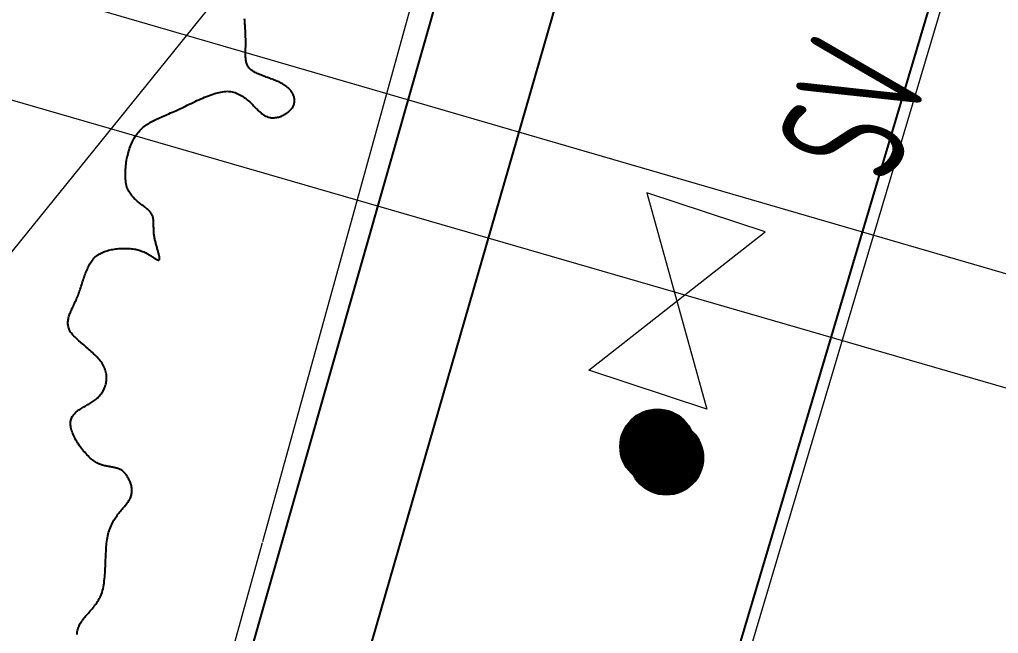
# Model space of a CAD drawing. Header units: metres. Extents: x 3 to 509016, y 4 to 6969473.
# Drawn here: x 507937.586 to 507941.521, y 6967149.015 to 6967151.482 of the extents above; entities that cross this region are included whole.
import ezdxf

# ---------------------------------------------------------------- set-up
doc = ezdxf.new("R2010")
doc.units = ezdxf.units.M
for name, color, linetype, lineweight in [('A-FLOR', 252, 'Continuous', 5), ('D_UG_PIPES', 252, 'EXIST_SWD', 0), ('RW_FEAT', 252, 'Continuous', 0), ('RW_UG_PIPES', 252, 'EXISTING_WAT_RECYCLED', 0), ('STR_SURFACES', 252, 'Continuous', 0), ('VEG_TREE', 252, 'Continuous', 0), ('W_AG_PIPES_N', 252, 'EXISTING_WATER', 0)]:
    doc.layers.add(name, color=color, linetype=linetype, lineweight=lineweight)
for name, color, linetype in [('mga2020ROAD_KERB_BACK', 252, 'Continuous'), ('mga2020ROAD_KERB_LIP', 252, 'Continuous'), ('mga2020STR_SURFACES', 252, 'Continuous'), ('mga2020VEG_TREE', 252, 'Continuous'), ('XREF', 7, 'Continuous')]:
    doc.layers.add(name, color=color, linetype=linetype)
doc.styles.get("Standard").update_dxf_attribs({"font": 'ARIALN.TTF'})
doc.styles.add('Style-INTL_ISO_EQUAL', font='ISOCP.shx')
doc.linetypes.add('EXIST_SWD', pattern='A,5,-2.5,5,-2,["SWD",Standard,S=2.5,R=0,X=0,Y=-1.25],-8,5,-2.5,5,-2.5', length=37.5)
doc.linetypes.add('EXISTING_WAT_RECYCLED', pattern='A,2,-2,2,-2,2,-2,["R",Standard,S=2.5,R=0,X=0,Y=-1.25],-4.4,2,-2,2,-2', length=24.4)
doc.linetypes.add('EXISTING_WATER', pattern='A,2,-2,2,-2,2,-2,["W",Standard,S=2.5,R=0,X=0,Y=-1.25],-4.4,2,-2,2,-2', length=24.4)

# ---------------------------------------------------------------- blocks, each defined once
blk = doc.blocks.new('25027_BNP_Skygate Play-Sheet - 000101 - SITE PLAN')
at = {"layer": 'A-FLOR'}
for p, q in [((-2411852.3, 3923555), (-2413965.2, 3925857.3)), ((-2408371.8, 3919762.6), (-2411849.9, 3923552.4))]:
    blk.add_line(p, q, dxfattribs=at)
blk = doc.blocks.new('XE_ARCH')
at = {"xscale": 0.001, "yscale": 0.001, "zscale": 0.001, "rotation": 121.996}
blk.add_blockref('25027_BNP_Skygate Play-Sheet - 000101 - SITE PLAN', (509988.1258, 6971273.7702), dxfattribs=at)
blk = doc.blocks.new('BAC V TREE')
for p, q in [((-10.6748, 11.0145), (-10.6779, 11.0581)), ((-10.6716, 10.9706), (-10.6748, 11.0145)), ((-10.6684, 10.9264), (-10.6716, 10.9706)), ((-10.6651, 10.8822), (-10.6684, 10.9264)), ((-10.6621, 10.8378), (-10.6651, 10.8822)), ((-10.6593, 10.7935), (-10.6621, 10.8378)), ((-10.6568, 10.7492), (-10.6593, 10.7935)), ((-10.6549, 10.7051), (-10.6568, 10.7492)), ((-10.6535, 10.6612), (-10.6549, 10.7051)), ((-10.6529, 10.6177), (-10.6535, 10.6612)), ((-10.6507, 10.5792), (-10.6529, 10.6177)), ((-10.6492, 10.5416), (-10.6507, 10.5792)), ((-10.6483, 10.5047), (-10.6492, 10.5416)), ((-10.6489, 10.3651), (-10.6483, 10.3989)), ((-10.6479, 10.4687), (-10.6483, 10.5047)), ((-10.6483, 10.3989), (-10.6479, 10.4334)), ((-10.6479, 10.4334), (-10.6479, 10.4687)), ((-10.6538, 10.1494), (-10.6536, 10.178)), ((-10.6536, 10.1213), (-10.6538, 10.1494)), ((-10.6536, 10.178), (-10.6531, 10.2074)), ((-10.6531, 10.2074), (-10.6524, 10.2375)), ((-10.6524, 10.2375), (-10.6515, 10.2683)), ((-10.6515, 10.2683), (-10.6506, 10.2998)), ((-10.6506, 10.2998), (-10.6497, 10.3321)), ((-10.6497, 10.3321), (-10.6489, 10.3651)), ((-10.653, 10.094), (-10.6536, 10.1213)), ((-10.6518, 10.0674), (-10.653, 10.094)), ((-10.65, 10.0414), (-10.6518, 10.0674)), ((-10.6474, 10.016), (-10.65, 10.0414)), ((-10.6441, 9.9913), (-10.6474, 10.016)), ((-10.6399, 9.9672), (-10.6441, 9.9913)), ((-10.6348, 9.9437), (-10.6399, 9.9672)), ((-10.6287, 9.9208), (-10.6348, 9.9437)), ((-10.6214, 9.8986), (-10.6287, 9.9208)), ((-10.6129, 9.8769), (-10.6214, 9.8986)), ((-10.6032, 9.8558), (-10.6129, 9.8769)), ((-10.5921, 9.8353), (-10.6032, 9.8558)), ((-10.5796, 9.8154), (-10.5921, 9.8353)), ((-10.5656, 9.796), (-10.5796, 9.8154)), ((-10.55, 9.7771), (-10.5656, 9.796)), ((-10.5327, 9.7588), (-10.55, 9.7771)), ((-10.5141, 9.7431), (-10.5327, 9.7588)), ((-10.4942, 9.728), (-10.5141, 9.7431)), ((-10.473, 9.7134), (-10.4942, 9.728)), ((-10.4507, 9.6993), (-10.473, 9.7134)), ((-10.4273, 9.6857), (-10.4507, 9.6993)), ((-10.4029, 9.6724), (-10.4273, 9.6857)), ((-10.3776, 9.6595), (-10.4029, 9.6724)), ((-10.3514, 9.647), (-10.3776, 9.6595)), ((-10.3244, 9.6348), (-10.3514, 9.647)), ((-10.2966, 9.6228), (-10.3244, 9.6348)), ((-10.2683, 9.611), (-10.2966, 9.6228)), ((-10.2393, 9.5995), (-10.2683, 9.611)), ((-10.2099, 9.5881), (-10.2393, 9.5995)), ((-10.18, 9.5768), (-10.2099, 9.5881)), ((-10.1498, 9.5657), (-10.18, 9.5768)), ((-10.1193, 9.5546), (-10.1498, 9.5657)), ((-10.0886, 9.5435), (-10.1193, 9.5546)), ((-10.0578, 9.5323), (-10.0886, 9.5435)), ((-10.0268, 9.5212), (-10.0578, 9.5323)), ((-9.9959, 9.5099), (-10.0268, 9.5212)), ((-9.9651, 9.4986), (-9.9959, 9.5099)), ((-9.9344, 9.487), (-9.9651, 9.4986)), ((-9.904, 9.4753), (-9.9344, 9.487)), ((-9.8739, 9.4633), (-9.904, 9.4753)), ((-9.8441, 9.4511), (-9.8739, 9.4633)), ((-9.8148, 9.4386), (-9.8441, 9.4511)), ((-9.7859, 9.4258), (-9.8148, 9.4386)), ((-9.7577, 9.4125), (-9.7859, 9.4258)), ((-9.7302, 9.3989), (-9.7577, 9.4125)), ((-9.7033, 9.3849), (-9.7302, 9.3989)), ((-9.6773, 9.3703), (-9.7033, 9.3849)), ((-9.6524, 9.3535), (-9.6773, 9.3703)), ((-11.5182, 9.1048), (-11.4713, 9.1201)), ((-11.4713, 9.1201), (-11.425, 9.134)), ((-11.425, 9.134), (-11.3794, 9.1465)), ((-11.3794, 9.1465), (-11.3345, 9.1573)), ((-11.3345, 9.1573), (-11.2904, 9.1665)), ((-11.2904, 9.1665), (-11.2471, 9.1739)), ((-11.2471, 9.1739), (-11.2048, 9.1794)), ((-11.2048, 9.1794), (-11.1634, 9.183)), ((-11.1634, 9.183), (-11.123, 9.1844)), ((-11.123, 9.1844), (-11.0837, 9.1837)), ((-11.0837, 9.1837), (-11.0455, 9.1807)), ((-11.0455, 9.1807), (-11.0032, 9.1726)), ((-11.0032, 9.1726), (-10.9625, 9.1625)), ((-10.9625, 9.1625), (-10.9232, 9.1507)), ((-10.9232, 9.1507), (-10.8855, 9.1371)), ((-10.8855, 9.1371), (-10.8491, 9.122)), ((-10.8491, 9.122), (-10.814, 9.1055)), ((-9.6286, 9.3364), (-9.6524, 9.3535)), ((-9.6058, 9.3192), (-9.6286, 9.3364)), ((-9.5841, 9.3018), (-9.6058, 9.3192)), ((-9.5634, 9.2841), (-9.5841, 9.3018)), ((-9.5439, 9.2663), (-9.5634, 9.2841)), ((-9.5254, 9.2483), (-9.5439, 9.2663)), ((-9.508, 9.2302), (-9.5254, 9.2483)), ((-9.4918, 9.2118), (-9.508, 9.2302)), ((-9.4766, 9.1933), (-9.4918, 9.2118)), ((-9.4626, 9.1746), (-9.4766, 9.1933)), ((-9.4497, 9.1558), (-9.4626, 9.1746)), ((-9.438, 9.1367), (-9.4497, 9.1558)), ((-9.4274, 9.1176), (-9.438, 9.1367)), ((-9.418, 9.0982), (-9.4274, 9.1176)), ((-12.1094, 8.8495), (-12.0594, 8.8737)), ((-12.0594, 8.8737), (-12.0093, 8.8976)), ((-12.0093, 8.8976), (-11.9593, 8.9213)), ((-11.9593, 8.9213), (-11.9093, 8.9445)), ((-11.9093, 8.9445), (-11.8594, 8.9673)), ((-11.8594, 8.9673), (-11.8097, 8.9895)), ((-11.8097, 8.9895), (-11.7602, 9.011)), ((-11.7602, 9.011), (-11.711, 9.0317)), ((-11.711, 9.0317), (-11.6622, 9.0516)), ((-11.6622, 9.0516), (-11.6137, 9.0704)), ((-11.6137, 9.0704), (-11.5657, 9.0882)), ((-11.5657, 9.0882), (-11.5182, 9.1048)), ((-10.814, 9.1055), (-10.7801, 9.0876)), ((-10.7801, 9.0876), (-10.7475, 9.0684)), ((-10.7475, 9.0684), (-10.7159, 9.0482)), ((-10.7159, 9.0482), (-10.6853, 9.0269)), ((-10.6853, 9.0269), (-10.6557, 9.0048)), ((-10.6557, 9.0048), (-10.6269, 8.9819)), ((-10.6269, 8.9819), (-10.599, 8.9583)), ((-10.599, 8.9583), (-10.5718, 8.9342)), ((-10.5718, 8.9342), (-10.5452, 8.9097)), ((-10.5452, 8.9097), (-10.5193, 8.8849)), ((-10.5193, 8.8849), (-10.4939, 8.8599)), ((-10.4939, 8.8599), (-10.4689, 8.8348)), ((-9.4097, 9.0788), (-9.418, 9.0982)), ((-9.4026, 9.0591), (-9.4097, 9.0788)), ((-9.3967, 9.0394), (-9.4026, 9.0591)), ((-9.3983, 8.8554), (-9.3932, 8.8763)), ((-9.392, 9.0194), (-9.3967, 9.0394)), ((-9.3932, 8.8763), (-9.3893, 8.8971)), ((-9.3885, 8.9994), (-9.392, 9.0194)), ((-9.3893, 8.8971), (-9.3867, 8.9178)), ((-9.3862, 8.9792), (-9.3885, 8.9994)), ((-9.3867, 8.9178), (-9.3853, 8.9384)), ((-9.3852, 8.9589), (-9.3862, 8.9792)), ((-9.3853, 8.9384), (-9.3852, 8.9589)), ((-12.6336, 8.6062), (-12.5901, 8.6243)), ((-12.5901, 8.6243), (-12.5459, 8.6429)), ((-12.5459, 8.6429), (-12.5008, 8.6619)), ((-12.5008, 8.6619), (-12.4533, 8.6839)), ((-12.4533, 8.6839), (-12.4052, 8.7065)), ((-12.4052, 8.7065), (-12.3567, 8.7296)), ((-12.3567, 8.7296), (-12.3078, 8.7532)), ((-12.3078, 8.7532), (-12.2585, 8.7771)), ((-12.2585, 8.7771), (-12.209, 8.8011)), ((-12.209, 8.8011), (-12.1593, 8.8253)), ((-12.1593, 8.8253), (-12.1094, 8.8495)), ((-10.4689, 8.8348), (-10.4443, 8.8098)), ((-10.4443, 8.8098), (-10.42, 8.7849)), ((-10.42, 8.7849), (-10.396, 8.7603)), ((-10.396, 8.7603), (-10.3721, 8.736)), ((-10.3721, 8.736), (-10.3483, 8.7123)), ((-10.3483, 8.7123), (-10.3245, 8.6892)), ((-10.3245, 8.6892), (-10.3007, 8.6668)), ((-10.3007, 8.6668), (-10.2768, 8.6453)), ((-10.2768, 8.6453), (-10.2526, 8.6247)), ((-10.2526, 8.6247), (-10.2282, 8.6052)), ((-9.6271, 8.5951), (-9.6045, 8.6092)), ((-9.6045, 8.6092), (-9.5827, 8.6238)), ((-9.5827, 8.6238), (-9.5617, 8.639)), ((-9.5617, 8.639), (-9.5416, 8.6546)), ((-9.5416, 8.6546), (-9.5225, 8.6706)), ((-9.5225, 8.6706), (-9.5045, 8.6869)), ((-9.5045, 8.6869), (-9.4875, 8.7035)), ((-9.4875, 8.7035), (-9.4717, 8.7202)), ((-9.4717, 8.7202), (-9.4571, 8.737)), ((-9.4571, 8.737), (-9.4437, 8.7538)), ((-9.4437, 8.7538), (-9.4317, 8.7706)), ((-9.4317, 8.7706), (-9.4214, 8.792)), ((-9.4214, 8.792), (-9.4124, 8.8132)), ((-9.4124, 8.8132), (-9.4048, 8.8344)), ((-9.4048, 8.8344), (-9.3983, 8.8554)), ((-13.1895, 8.3354), (-13.1579, 8.3559)), ((-13.1579, 8.3559), (-13.1255, 8.3757)), ((-13.1255, 8.3757), (-13.0924, 8.395)), ((-13.0924, 8.395), (-13.0585, 8.4137)), ((-13.0585, 8.4137), (-13.0238, 8.432)), ((-13.0238, 8.432), (-12.9883, 8.4499)), ((-12.9883, 8.4499), (-12.9521, 8.4675)), ((-12.9521, 8.4675), (-12.915, 8.4849)), ((-12.915, 8.4849), (-12.8772, 8.5022)), ((-12.8772, 8.5022), (-12.8386, 8.5193)), ((-12.8386, 8.5193), (-12.7992, 8.5365)), ((-12.7992, 8.5365), (-12.759, 8.5536)), ((-12.759, 8.5536), (-12.718, 8.571)), ((-12.718, 8.571), (-12.6762, 8.5885)), ((-12.6762, 8.5885), (-12.6336, 8.6062)), ((-10.2282, 8.6052), (-10.2035, 8.5869)), ((-10.2035, 8.5869), (-10.1784, 8.5699)), ((-10.1784, 8.5699), (-10.1528, 8.5543)), ((-10.1528, 8.5543), (-10.1269, 8.5408)), ((-10.1269, 8.5408), (-10.1007, 8.5294)), ((-10.1007, 8.5294), (-10.0741, 8.52)), ((-10.0741, 8.52), (-10.0473, 8.5126)), ((-10.0473, 8.5126), (-10.0202, 8.5069)), ((-10.0202, 8.5069), (-9.9929, 8.5031)), ((-9.9929, 8.5031), (-9.9655, 8.501)), ((-9.9655, 8.501), (-9.9381, 8.5005)), ((-9.9381, 8.5005), (-9.9107, 8.5015)), ((-9.9107, 8.5015), (-9.8834, 8.5041)), ((-9.8834, 8.5041), (-9.8562, 8.508)), ((-9.8562, 8.508), (-9.8291, 8.5133)), ((-9.8291, 8.5133), (-9.8024, 8.5199)), ((-9.8024, 8.5199), (-9.7759, 8.5277)), ((-9.7759, 8.5277), (-9.7498, 8.5365)), ((-9.7498, 8.5365), (-9.7242, 8.5465)), ((-9.7242, 8.5465), (-9.699, 8.5573)), ((-9.699, 8.5573), (-9.6744, 8.5691)), ((-9.6744, 8.5691), (-9.6504, 8.5818)), ((-9.6504, 8.5818), (-9.6271, 8.5951)), ((-13.4646, 8.079), (-13.4404, 8.1099)), ((-13.4404, 8.1099), (-13.4155, 8.1395)), ((-13.4155, 8.1395), (-13.3898, 8.1677)), ((-13.3898, 8.1677), (-13.3634, 8.1948)), ((-13.3634, 8.1948), (-13.3363, 8.2207)), ((-13.3363, 8.2207), (-13.3084, 8.2455)), ((-13.3084, 8.2455), (-13.2798, 8.2693)), ((-13.2798, 8.2693), (-13.2505, 8.2922)), ((-13.2505, 8.2922), (-13.2204, 8.3142)), ((-13.2204, 8.3142), (-13.1895, 8.3354)), ((-13.6043, 7.8294), (-13.5875, 7.8682)), ((-13.5875, 7.8682), (-13.5699, 7.9058)), ((-13.5699, 7.9058), (-13.5517, 7.9422)), ((-13.5517, 7.9422), (-13.5328, 7.9773)), ((-13.5328, 7.9773), (-13.5108, 8.0128)), ((-13.5108, 8.0128), (-13.488, 8.0466)), ((-13.488, 8.0466), (-13.4646, 8.079)), ((-13.6892, 7.5785), (-13.6771, 7.6221)), ((-13.6771, 7.6221), (-13.6641, 7.6651)), ((-13.6641, 7.6651), (-13.6503, 7.7074)), ((-13.6503, 7.7074), (-13.6357, 7.749)), ((-13.6357, 7.749), (-13.6204, 7.7897)), ((-13.6204, 7.7897), (-13.6043, 7.8294)), ((-13.7431, 7.309), (-13.7365, 7.3544)), ((-13.7365, 7.3544), (-13.7289, 7.3998)), ((-13.7289, 7.3998), (-13.7203, 7.4449)), ((-13.7203, 7.4449), (-13.7108, 7.4898)), ((-13.7108, 7.4898), (-13.7004, 7.5344)), ((-13.7004, 7.5344), (-13.6892, 7.5785)), ((-13.7609, 7.0833), (-13.7595, 7.128)), ((-13.7595, 7.128), (-13.7569, 7.173)), ((-13.7569, 7.173), (-13.7534, 7.2182)), ((-13.7534, 7.2182), (-13.7487, 7.2635)), ((-13.7487, 7.2635), (-13.7431, 7.309)), ((-13.7613, 7.0391), (-13.7609, 7.0833)), ((-13.7605, 6.9954), (-13.7613, 7.0391)), ((-13.7586, 6.9522), (-13.7605, 6.9954)), ((-13.7555, 6.9097), (-13.7586, 6.9522)), ((-13.7512, 6.868), (-13.7555, 6.9097)), ((-13.7457, 6.8271), (-13.7512, 6.868)), ((-13.739, 6.7871), (-13.7457, 6.8271)), ((-13.731, 6.7481), (-13.739, 6.7871)), ((-13.7218, 6.7102), (-13.731, 6.7481)), ((-13.7112, 6.6735), (-13.7218, 6.7102)), ((-13.6965, 6.6425), (-13.7112, 6.6735)), ((-13.6809, 6.6129), (-13.6965, 6.6425)), ((-13.6644, 6.5845), (-13.6809, 6.6129)), ((-13.6472, 6.5573), (-13.6644, 6.5845)), ((-13.6292, 6.5313), (-13.6472, 6.5573)), ((-13.6106, 6.5063), (-13.6292, 6.5313)), ((-13.5914, 6.4824), (-13.6106, 6.5063)), ((-13.5716, 6.4594), (-13.5914, 6.4824)), ((-13.5514, 6.4374), (-13.5716, 6.4594)), ((-13.5307, 6.4161), (-13.5514, 6.4374)), ((-13.5097, 6.3957), (-13.5307, 6.4161)), ((-13.4884, 6.376), (-13.5097, 6.3957)), ((-13.4669, 6.3569), (-13.4884, 6.376)), ((-13.4453, 6.3385), (-13.4669, 6.3569)), ((-13.4235, 6.3205), (-13.4453, 6.3385)), ((-13.4017, 6.3031), (-13.4235, 6.3205)), ((-13.3799, 6.2861), (-13.4017, 6.3031)), ((-13.3582, 6.2694), (-13.3799, 6.2861)), ((-13.3367, 6.253), (-13.3582, 6.2694)), ((-13.3154, 6.2369), (-13.3367, 6.253)), ((-13.2943, 6.2209), (-13.3154, 6.2369)), ((-13.2736, 6.205), (-13.2943, 6.2209)), ((-13.2533, 6.1892), (-13.2736, 6.205)), ((-13.2334, 6.1734), (-13.2533, 6.1892)), ((-13.2141, 6.1576), (-13.2334, 6.1734)), ((-13.1954, 6.1416), (-13.2141, 6.1576)), ((-13.1773, 6.1254), (-13.1954, 6.1416)), ((-13.1599, 6.1089), (-13.1773, 6.1254)), ((-13.1433, 6.0922), (-13.1599, 6.1089)), ((-13.1275, 6.0751), (-13.1433, 6.0922)), ((-13.1126, 6.0575), (-13.1275, 6.0751)), ((-13.1012, 6.0439), (-13.1126, 6.0575)), ((-13.0909, 6.0301), (-13.1012, 6.0439)), ((-13.0816, 6.0161), (-13.0909, 6.0301)), ((-13.0734, 6.0018), (-13.0816, 6.0161)), ((-13.0661, 5.9871), (-13.0734, 6.0018)), ((-13.0596, 5.9722), (-13.0661, 5.9871)), ((-13.0541, 5.9569), (-13.0596, 5.9722)), ((-13.0492, 5.9413), (-13.0541, 5.9569)), ((-13.0451, 5.9253), (-13.0492, 5.9413)), ((-13.0417, 5.909), (-13.0451, 5.9253)), ((-13.0388, 5.8923), (-13.0417, 5.909)), ((-13.0365, 5.8751), (-13.0388, 5.8923)), ((-13.0347, 5.8575), (-13.0365, 5.8751)), ((-13.0332, 5.8395), (-13.0347, 5.8575)), ((-13.0322, 5.821), (-13.0332, 5.8395)), ((-13.0314, 5.802), (-13.0322, 5.821)), ((-13.0309, 5.7825), (-13.0314, 5.802)), ((-13.0305, 5.7625), (-13.0309, 5.7825)), ((-13.0303, 5.742), (-13.0305, 5.7625)), ((-13.0301, 5.7209), (-13.0303, 5.742)), ((-13.03, 5.6992), (-13.0301, 5.7209)), ((-13.0298, 5.677), (-13.03, 5.6992)), ((-13.0294, 5.6542), (-13.0298, 5.677)), ((-13.029, 5.6307), (-13.0294, 5.6542)), ((-13.0282, 5.6066), (-13.029, 5.6307)), ((-13.0272, 5.5818), (-13.0282, 5.6066)), ((-13.0259, 5.5564), (-13.0272, 5.5818)), ((-13.0241, 5.5303), (-13.0259, 5.5564)), ((-13.0219, 5.5035), (-13.0241, 5.5303)), ((-13.0191, 5.476), (-13.0219, 5.5035)), ((-13.0158, 5.4477), (-13.0191, 5.476)), ((-13.0116, 5.4237), (-13.0158, 5.4477)), ((-13.0069, 5.3992), (-13.0116, 5.4237)), ((-13.0018, 5.3744), (-13.0069, 5.3992)), ((-12.9962, 5.3492), (-13.0018, 5.3744)), ((-12.9903, 5.3238), (-12.9962, 5.3492)), ((-12.984, 5.2982), (-12.9903, 5.3238)), ((-14.2667, 5.0532), (-14.2309, 5.0646)), ((-14.2309, 5.0646), (-14.1947, 5.075)), ((-14.1947, 5.075), (-14.158, 5.0842)), ((-14.158, 5.0842), (-14.121, 5.0924)), ((-14.121, 5.0924), (-14.0837, 5.0996)), ((-14.0837, 5.0996), (-14.0462, 5.1058)), ((-14.0462, 5.1058), (-14.0085, 5.1111)), ((-14.0085, 5.1111), (-13.9707, 5.1154)), ((-13.9707, 5.1154), (-13.9329, 5.1188)), ((-13.9329, 5.1188), (-13.8951, 5.1213)), ((-13.8951, 5.1213), (-13.8574, 5.1231)), ((-13.8574, 5.1231), (-13.8199, 5.124)), ((-13.8199, 5.124), (-13.7827, 5.1241)), ((-13.7827, 5.1241), (-13.7457, 5.1235)), ((-13.7457, 5.1235), (-13.7091, 5.1222)), ((-13.7091, 5.1222), (-13.673, 5.1202)), ((-13.673, 5.1202), (-13.6373, 5.1175)), ((-13.6373, 5.1175), (-13.6023, 5.1142)), ((-13.6023, 5.1142), (-13.5678, 5.1103)), ((-13.5678, 5.1103), (-13.5341, 5.1059)), ((-13.5341, 5.1059), (-13.5011, 5.1009)), ((-13.5011, 5.1009), (-13.469, 5.0954)), ((-13.469, 5.0954), (-13.4377, 5.0895)), ((-13.4377, 5.0895), (-13.4056, 5.0787)), ((-13.4056, 5.0787), (-13.3745, 5.0674)), ((-13.3745, 5.0674), (-13.3444, 5.0556)), ((-12.9776, 5.2726), (-12.984, 5.2982)), ((-12.9709, 5.2469), (-12.9776, 5.2726)), ((-12.964, 5.2213), (-12.9709, 5.2469)), ((-12.9571, 5.1959), (-12.964, 5.2213)), ((-12.9501, 5.1707), (-12.9571, 5.1959)), ((-12.9432, 5.1458), (-12.9501, 5.1707)), ((-12.9363, 5.1212), (-12.9432, 5.1458)), ((-12.9295, 5.0971), (-12.9363, 5.1212)), ((-12.9228, 5.0735), (-12.9295, 5.0971)), ((-12.9164, 5.0505), (-12.9228, 5.0735)), ((-14.6394, 4.7826), (-14.619, 4.8118)), ((-14.619, 4.8118), (-14.5975, 4.84)), ((-14.5975, 4.84), (-14.5751, 4.8672)), ((-14.5751, 4.8672), (-14.5516, 4.8932)), ((-14.5516, 4.8932), (-14.5269, 4.9182)), ((-14.5269, 4.9182), (-14.4975, 4.9396)), ((-14.4975, 4.9396), (-14.4671, 4.9596)), ((-14.4671, 4.9596), (-14.4357, 4.9783)), ((-14.4357, 4.9783), (-14.4034, 4.9958)), ((-14.4034, 4.9958), (-14.3703, 5.0119)), ((-14.3703, 5.0119), (-14.3364, 5.0269)), ((-14.3364, 5.0269), (-14.3018, 5.0406)), ((-14.3018, 5.0406), (-14.2667, 5.0532)), ((-13.3444, 5.0556), (-13.3153, 5.0435)), ((-13.3153, 5.0435), (-13.2871, 5.031)), ((-13.2871, 5.031), (-13.26, 5.0184)), ((-13.26, 5.0184), (-13.2338, 5.0055)), ((-13.2338, 5.0055), (-13.2085, 4.9926)), ((-13.2085, 4.9926), (-13.1843, 4.9797)), ((-13.1843, 4.9797), (-13.161, 4.9668)), ((-13.161, 4.9668), (-13.1386, 4.954)), ((-13.1386, 4.954), (-13.1172, 4.9414)), ((-13.1172, 4.9414), (-13.0967, 4.929)), ((-13.0967, 4.929), (-13.0771, 4.917)), ((-13.0771, 4.917), (-13.0585, 4.9054)), ((-13.0585, 4.9054), (-13.0408, 4.8942)), ((-13.0408, 4.8942), (-13.024, 4.8836)), ((-13.024, 4.8836), (-13.0081, 4.8736)), ((-13.0081, 4.8736), (-12.9932, 4.8643)), ((-12.9932, 4.8643), (-12.9791, 4.8557)), ((-12.9791, 4.8557), (-12.9659, 4.8479)), ((-12.9659, 4.8479), (-12.9536, 4.841)), ((-12.9536, 4.841), (-12.9422, 4.8351)), ((-12.9422, 4.8351), (-12.9317, 4.8302)), ((-12.9317, 4.8302), (-12.922, 4.8263)), ((-12.922, 4.8263), (-12.9132, 4.8237)), ((-12.9103, 5.0283), (-12.9164, 5.0505)), ((-12.9132, 4.8237), (-12.9053, 4.8223)), ((-12.9045, 5.0067), (-12.9103, 5.0283)), ((-12.9053, 4.8223), (-12.8982, 4.8221)), ((-12.899, 4.986), (-12.9045, 5.0067)), ((-12.894, 4.9662), (-12.899, 4.986)), ((-12.8982, 4.8221), (-12.8919, 4.8234)), ((-12.8895, 4.9474), (-12.894, 4.9662)), ((-12.8919, 4.8234), (-12.8866, 4.8261)), ((-12.8855, 4.9297), (-12.8895, 4.9474)), ((-12.8866, 4.8261), (-12.882, 4.8303)), ((-12.8821, 4.913), (-12.8855, 4.9297)), ((-12.8793, 4.8977), (-12.8821, 4.913)), ((-12.882, 4.8303), (-12.8789, 4.8351)), ((-12.8772, 4.8835), (-12.8793, 4.8977)), ((-12.8789, 4.8351), (-12.8767, 4.8416)), ((-12.8758, 4.8708), (-12.8772, 4.8835)), ((-12.8767, 4.8416), (-12.8755, 4.8497)), ((-12.8753, 4.8595), (-12.8758, 4.8708)), ((-12.8755, 4.8497), (-12.8753, 4.8595)), ((-14.76, 4.5553), (-14.7448, 4.5899)), ((-14.7448, 4.5899), (-14.7291, 4.6238)), ((-14.7291, 4.6238), (-14.7126, 4.6571)), ((-14.7126, 4.6571), (-14.6955, 4.6897)), ((-14.6955, 4.6897), (-14.6777, 4.7215)), ((-14.6777, 4.7215), (-14.659, 4.7525)), ((-14.659, 4.7525), (-14.6394, 4.7826)), ((-14.8544, 4.3004), (-14.8418, 4.3378)), ((-14.8418, 4.3378), (-14.829, 4.375)), ((-14.829, 4.375), (-14.816, 4.4119)), ((-14.816, 4.4119), (-14.8026, 4.4484)), ((-14.8026, 4.4484), (-14.7889, 4.4845)), ((-14.7889, 4.4845), (-14.7747, 4.5201)), ((-14.7747, 4.5201), (-14.76, 4.5553)), ((-14.941, 4.0358), (-14.9284, 4.0736)), ((-14.9284, 4.0736), (-14.9159, 4.1114)), ((-14.9159, 4.1114), (-14.9036, 4.1493)), ((-14.9036, 4.1493), (-14.8913, 4.1872)), ((-14.8913, 4.1872), (-14.8791, 4.225)), ((-14.8791, 4.225), (-14.8668, 4.2628)), ((-14.8668, 4.2628), (-14.8544, 4.3004)), ((-15.0361, 3.7871), (-15.0221, 3.8187)), ((-15.0221, 3.8187), (-15.0084, 3.8509)), ((-15.0084, 3.8509), (-14.9941, 3.8872)), ((-14.9941, 3.8872), (-14.9803, 3.9239)), ((-14.9803, 3.9239), (-14.9669, 3.961)), ((-14.9669, 3.961), (-14.9538, 3.9983)), ((-14.9538, 3.9983), (-14.941, 4.0358)), ((-15.1604, 3.5227), (-15.1477, 3.5507)), ((-15.1477, 3.5507), (-15.1346, 3.5789)), ((-15.1346, 3.5789), (-15.121, 3.6074)), ((-15.121, 3.6074), (-15.1072, 3.6363)), ((-15.1072, 3.6363), (-15.0931, 3.6656)), ((-15.0931, 3.6656), (-15.0789, 3.6953)), ((-15.0789, 3.6953), (-15.0646, 3.7254)), ((-15.0646, 3.7254), (-15.0503, 3.756)), ((-15.0503, 3.756), (-15.0361, 3.7871)), ((-15.2402, 3.2794), (-15.2354, 3.3061)), ((-15.2354, 3.3061), (-15.2293, 3.3328)), ((-15.2293, 3.3328), (-15.2222, 3.3595)), ((-15.2222, 3.3595), (-15.214, 3.3863)), ((-15.214, 3.3863), (-15.2048, 3.4133)), ((-15.2048, 3.4133), (-15.1948, 3.4404)), ((-15.1948, 3.4404), (-15.184, 3.4676)), ((-15.184, 3.4676), (-15.1725, 3.4951)), ((-15.1725, 3.4951), (-15.1604, 3.5227)), ((-15.2469, 3.1991), (-15.2461, 3.2259)), ((-15.2462, 3.1722), (-15.2469, 3.1991)), ((-15.2439, 3.1452), (-15.2462, 3.1722)), ((-15.2461, 3.2259), (-15.2438, 3.2527)), ((-15.24, 3.118), (-15.2439, 3.1452)), ((-15.2438, 3.2527), (-15.2402, 3.2794)), ((-15.2343, 3.0906), (-15.24, 3.118)), ((-15.2267, 3.0629), (-15.2343, 3.0906)), ((-15.2173, 3.0351), (-15.2267, 3.0629)), ((-15.2059, 3.0069), (-15.2173, 3.0351)), ((-15.1924, 2.9784), (-15.2059, 3.0069)), ((-15.1762, 2.955), (-15.1924, 2.9784)), ((-15.1581, 2.9313), (-15.1762, 2.955)), ((-15.1384, 2.9074), (-15.1581, 2.9313)), ((-15.117, 2.8832), (-15.1384, 2.9074)), ((-15.0941, 2.8588), (-15.117, 2.8832)), ((-15.0698, 2.8342), (-15.0941, 2.8588)), ((-15.0443, 2.8093), (-15.0698, 2.8342)), ((-15.0175, 2.7842), (-15.0443, 2.8093)), ((-14.9898, 2.7588), (-15.0175, 2.7842)), ((-14.9611, 2.7332), (-14.9898, 2.7588)), ((-14.9315, 2.7072), (-14.9611, 2.7332)), ((-14.9013, 2.681), (-14.9315, 2.7072)), ((-14.8704, 2.6545), (-14.9013, 2.681)), ((-14.8391, 2.6278), (-14.8704, 2.6545)), ((-14.8074, 2.6007), (-14.8391, 2.6278)), ((-14.7754, 2.5733), (-14.8074, 2.6007)), ((-14.7433, 2.5456), (-14.7754, 2.5733)), ((-14.7111, 2.5176), (-14.7433, 2.5456)), ((-14.679, 2.4892), (-14.7111, 2.5176)), ((-14.6471, 2.4606), (-14.679, 2.4892)), ((-14.6155, 2.4316), (-14.6471, 2.4606)), ((-14.5844, 2.4022), (-14.6155, 2.4316)), ((-14.5537, 2.3726), (-14.5844, 2.4022)), ((-14.5237, 2.3425), (-14.5537, 2.3726)), ((-14.4944, 2.3121), (-14.5237, 2.3425)), ((-14.466, 2.2814), (-14.4944, 2.3121)), ((-14.4386, 2.2503), (-14.466, 2.2814)), ((-14.4123, 2.2188), (-14.4386, 2.2503)), ((-14.3872, 2.1869), (-14.4123, 2.2188)), ((-14.3634, 2.1546), (-14.3872, 2.1869)), ((-14.341, 2.1219), (-14.3634, 2.1546)), ((-14.3239, 2.0889), (-14.341, 2.1219)), ((-14.3087, 2.0559), (-14.3239, 2.0889)), ((-14.2952, 2.023), (-14.3087, 2.0559)), ((-14.2834, 1.9901), (-14.2952, 2.023)), ((-14.2734, 1.9574), (-14.2834, 1.9901)), ((-14.265, 1.9248), (-14.2734, 1.9574)), ((-14.2583, 1.8923), (-14.265, 1.9248)), ((-14.2533, 1.8601), (-14.2583, 1.8923)), ((-14.2499, 1.828), (-14.2533, 1.8601)), ((-14.248, 1.7961), (-14.2499, 1.828)), ((-14.2477, 1.7646), (-14.248, 1.7961)), ((-14.3102, 1.4949), (-14.2978, 1.5233)), ((-14.2978, 1.5233), (-14.2867, 1.5521)), ((-14.2867, 1.5521), (-14.2769, 1.5814)), ((-14.2769, 1.5814), (-14.2685, 1.611)), ((-14.2685, 1.611), (-14.2615, 1.6411)), ((-14.2615, 1.6411), (-14.2558, 1.6714)), ((-14.2558, 1.6714), (-14.2516, 1.7022)), ((-14.2516, 1.7022), (-14.2489, 1.7332)), ((-14.2489, 1.7332), (-14.2477, 1.7646)), ((-14.4759, 1.2631), (-14.453, 1.2865)), ((-14.453, 1.2865), (-14.4312, 1.3105)), ((-14.4312, 1.3105), (-14.4105, 1.3351)), ((-14.4105, 1.3351), (-14.3908, 1.3604)), ((-14.3908, 1.3604), (-14.3723, 1.3862)), ((-14.3723, 1.3862), (-14.355, 1.4126)), ((-14.355, 1.4126), (-14.3389, 1.4395)), ((-14.3389, 1.4395), (-14.3239, 1.4669)), ((-14.3239, 1.4669), (-14.3102, 1.4949)), ((-14.8653, 1.0092), (-14.8391, 1.0242)), ((-14.8391, 1.0242), (-14.8126, 1.0392)), ((-14.8126, 1.0392), (-14.7859, 1.0541)), ((-14.7859, 1.0541), (-14.759, 1.0691)), ((-14.759, 1.0691), (-14.732, 1.0842)), ((-14.732, 1.0842), (-14.7051, 1.0996)), ((-14.7051, 1.0996), (-14.6783, 1.1152)), ((-14.6783, 1.1152), (-14.6516, 1.1311)), ((-14.6516, 1.1311), (-14.6253, 1.1475)), ((-14.6253, 1.1475), (-14.5993, 1.1643)), ((-14.5993, 1.1643), (-14.5738, 1.1817)), ((-14.5738, 1.1817), (-14.5489, 1.1997)), ((-14.5489, 1.1997), (-14.5246, 1.2183)), ((-14.5246, 1.2183), (-14.4997, 1.2404)), ((-14.4997, 1.2404), (-14.4759, 1.2631)), ((-15.1461, 0.7517), (-15.1341, 0.7752)), ((-15.1341, 0.7752), (-15.1204, 0.7975)), ((-15.1204, 0.7975), (-15.1053, 0.8189)), ((-15.1053, 0.8189), (-15.0887, 0.8394)), ((-15.0887, 0.8394), (-15.0708, 0.859)), ((-15.0708, 0.859), (-15.0517, 0.8779)), ((-15.0517, 0.8779), (-15.0315, 0.896)), ((-15.0315, 0.896), (-15.0102, 0.9135)), ((-15.0102, 0.9135), (-14.9879, 0.9305)), ((-14.9879, 0.9305), (-14.9648, 0.9469)), ((-14.9648, 0.9469), (-14.9409, 0.963)), ((-14.9409, 0.963), (-14.9162, 0.9786)), ((-14.9162, 0.9786), (-14.891, 0.994)), ((-14.891, 0.994), (-14.8653, 1.0092)), ((-0.2662, 0.7659), (-0.3055, 0.7517)), ((-0.2258, 0.7783), (-0.2662, 0.7659)), ((-0.1844, 0.7889), (-0.2258, 0.7783)), ((-0.1419, 0.7977), (-0.1844, 0.7889)), ((-0.0984, 0.8046), (-0.1419, 0.7977)), ((-0.054, 0.8095), (-0.0984, 0.8046)), ((-0.0086, 0.8125), (-0.054, 0.8095)), ((0.0377, 0.8134), (-0.0086, 0.8125)), ((0.077, 0.8104), (0.0377, 0.8134)), ((0.116, 0.8054), (0.077, 0.8104)), ((0.1545, 0.7984), (0.116, 0.8054)), ((0.1926, 0.7896), (0.1545, 0.7984)), ((0.2302, 0.7789), (0.1926, 0.7896)), ((0.2672, 0.7664), (0.2302, 0.7789)), ((0.3035, 0.7522), (0.2672, 0.7664)), ((-15.1804, 0.5879), (-15.1797, 0.6177)), ((-15.1789, 0.557), (-15.1804, 0.5879)), ((-15.1797, 0.6177), (-15.1767, 0.6462)), ((-15.1752, 0.525), (-15.1789, 0.557)), ((-15.1767, 0.6462), (-15.1719, 0.6745)), ((-15.1695, 0.4921), (-15.1752, 0.525)), ((-15.1719, 0.6745), (-15.1651, 0.7015)), ((-15.1651, 0.7015), (-15.1565, 0.7272)), ((-15.1565, 0.7272), (-15.1461, 0.7517)), ((-0.6281, 0.5235), (-0.6525, 0.493)), ((-0.6021, 0.5527), (-0.6281, 0.5235)), ((-0.5746, 0.5806), (-0.6021, 0.5527)), ((-0.5457, 0.6072), (-0.5746, 0.5806)), ((-0.5153, 0.6324), (-0.5457, 0.6072)), ((-0.4836, 0.6561), (-0.5153, 0.6324)), ((-0.4505, 0.6784), (-0.4836, 0.6561)), ((-0.4161, 0.6991), (-0.4505, 0.6784)), ((-0.3804, 0.7183), (-0.4161, 0.6991)), ((-0.3435, 0.7359), (-0.3804, 0.7183)), ((-0.3055, 0.7517), (-0.3435, 0.7359)), ((0.3391, 0.7362), (0.3035, 0.7522)), ((0.3739, 0.7186), (0.3391, 0.7362)), ((0.4078, 0.6994), (0.3739, 0.7186)), ((0.4409, 0.6786), (0.4078, 0.6994)), ((0.4729, 0.6563), (0.4409, 0.6786)), ((0.5039, 0.6326), (0.4729, 0.6563)), ((0.5338, 0.6073), (0.5039, 0.6326)), ((0.5626, 0.5807), (0.5338, 0.6073)), ((0.59, 0.5528), (0.5626, 0.5807)), ((0.6162, 0.5235), (0.59, 0.5528)), ((0.641, 0.493), (0.6162, 0.5235)), ((-15.1618, 0.4584), (-15.1695, 0.4921)), ((-15.1522, 0.4239), (-15.1618, 0.4584)), ((-15.1408, 0.3888), (-15.1522, 0.4239)), ((-15.1277, 0.3531), (-15.1408, 0.3888)), ((-15.113, 0.3169), (-15.1277, 0.3531)), ((-15.0968, 0.2804), (-15.113, 0.3169)), ((-15.0791, 0.2437), (-15.0968, 0.2804)), ((-0.7648, 0.2862), (-0.7774, 0.2482)), ((-0.7504, 0.3233), (-0.7648, 0.2862)), ((-0.7342, 0.3594), (-0.7504, 0.3233)), ((-0.7163, 0.3944), (-0.7342, 0.3594)), ((-0.6966, 0.4284), (-0.7163, 0.3944)), ((-0.6754, 0.4613), (-0.6966, 0.4284)), ((-0.6525, 0.493), (-0.6754, 0.4613)), ((0.6644, 0.4613), (0.641, 0.493)), ((0.6863, 0.4285), (0.6644, 0.4613)), ((0.7066, 0.3945), (0.6863, 0.4285)), ((0.7253, 0.3594), (0.7066, 0.3945)), ((0.7423, 0.3233), (0.7253, 0.3594)), ((0.7575, 0.2863), (0.7423, 0.3233)), ((0.7709, 0.2482), (0.7575, 0.2863)), ((-15.06, 0.2068), (-15.0791, 0.2437)), ((-15.0397, 0.1699), (-15.06, 0.2068)), ((-15.0181, 0.133), (-15.0397, 0.1699)), ((-14.9955, 0.0962), (-15.0181, 0.133)), ((-14.9718, 0.0598), (-14.9955, 0.0962)), ((-14.9472, 0.0236), (-14.9718, 0.0598)), ((-14.9217, -0.0121), (-14.9472, 0.0236)), ((-0.8092, 0.0878), (-0.8123, 0.0457)), ((-0.8123, 0.0457), (-0.8113, -0.0008)), ((-0.8041, 0.1291), (-0.8092, 0.0878)), ((-0.7971, 0.1696), (-0.8041, 0.1291)), ((-0.7882, 0.2093), (-0.7971, 0.1696)), ((-0.7774, 0.2482), (-0.7882, 0.2093)), ((0.7824, 0.2093), (0.7709, 0.2482)), ((0.792, 0.1696), (0.7824, 0.2093)), ((0.7996, 0.1291), (0.792, 0.1696)), ((0.805, 0.0878), (0.7996, 0.1291)), ((0.8084, 0.0457), (0.805, 0.0878)), ((0.8095, 0.0031), (0.8084, 0.0457)), ((-14.8954, -0.0472), (-14.9217, -0.0121)), ((-14.8685, -0.0817), (-14.8954, -0.0472)), ((-14.841, -0.1154), (-14.8685, -0.0817)), ((-14.8129, -0.1483), (-14.841, -0.1154)), ((-14.7845, -0.1802), (-14.8129, -0.1483)), ((-14.7557, -0.2111), (-14.7845, -0.1802)), ((-14.7266, -0.2408), (-14.7557, -0.2111)), ((-14.6974, -0.2693), (-14.7266, -0.2408)), ((-0.8113, -0.0008), (-0.8084, -0.0465)), ((-0.8084, -0.0465), (-0.8034, -0.0912)), ((-0.8034, -0.0912), (-0.7965, -0.1349)), ((-0.7965, -0.1349), (-0.7878, -0.1776)), ((-0.7878, -0.1776), (-0.7771, -0.2192)), ((-0.7771, -0.2192), (-0.7647, -0.2598)), ((0.757, -0.2801), (0.7706, -0.2421)), ((0.7706, -0.2421), (0.7823, -0.2032)), ((0.7823, -0.2032), (0.7919, -0.1635)), ((0.7919, -0.1635), (0.7995, -0.1229)), ((0.7995, -0.1229), (0.805, -0.0816)), ((0.805, -0.0816), (0.8084, -0.0396)), ((-14.6681, -0.2964), (-14.6974, -0.2693)), ((-14.6388, -0.3221), (-14.6681, -0.2964)), ((-14.6096, -0.3463), (-14.6388, -0.3221)), ((-14.5805, -0.3687), (-14.6096, -0.3463)), ((-14.5544, -0.3862), (-14.5805, -0.3687)), ((-14.5284, -0.4022), (-14.5544, -0.3862)), ((-14.5027, -0.4168), (-14.5284, -0.4022)), ((-14.4771, -0.4301), (-14.5027, -0.4168)), ((-14.4518, -0.4421), (-14.4771, -0.4301)), ((-14.4266, -0.453), (-14.4518, -0.4421)), ((-14.4016, -0.4629), (-14.4266, -0.453)), ((-14.3768, -0.4718), (-14.4016, -0.4629)), ((-14.3521, -0.4799), (-14.3768, -0.4718)), ((-14.3277, -0.4871), (-14.3521, -0.4799)), ((-14.3034, -0.4937), (-14.3277, -0.4871)), ((-14.2793, -0.4996), (-14.3034, -0.4937)), ((-14.2553, -0.505), (-14.2793, -0.4996)), ((-14.2316, -0.51), (-14.2553, -0.505)), ((-0.7647, -0.2598), (-0.7506, -0.2992)), ((-0.7506, -0.2992), (-0.7347, -0.3374)), ((-0.7347, -0.3374), (-0.7171, -0.3745)), ((-0.7171, -0.3745), (-0.698, -0.4103)), ((-0.698, -0.4103), (-0.6772, -0.4448)), ((-0.6772, -0.4448), (-0.655, -0.478)), ((-0.655, -0.478), (-0.6312, -0.5098)), ((0.6126, -0.5173), (0.6382, -0.4868)), ((0.6382, -0.4868), (0.6621, -0.4551)), ((0.6621, -0.4551), (0.6845, -0.4223)), ((0.6845, -0.4223), (0.7053, -0.3883)), ((0.7053, -0.3883), (0.7243, -0.3533)), ((0.7243, -0.3533), (0.7416, -0.3172)), ((0.7416, -0.3172), (0.757, -0.2801)), ((-14.2079, -0.5146), (-14.2316, -0.51)), ((-14.1845, -0.5189), (-14.2079, -0.5146)), ((-14.1612, -0.5231), (-14.1845, -0.5189)), ((-14.138, -0.5271), (-14.1612, -0.5231)), ((-14.115, -0.5312), (-14.138, -0.5271)), ((-14.0922, -0.5353), (-14.115, -0.5312)), ((-14.0695, -0.5396), (-14.0922, -0.5353)), ((-14.0469, -0.5441), (-14.0695, -0.5396)), ((-14.0244, -0.549), (-14.0469, -0.5441)), ((-14.0021, -0.5543), (-14.0244, -0.549)), ((-13.98, -0.5601), (-14.0021, -0.5543)), ((-13.9579, -0.5665), (-13.98, -0.5601)), ((-13.936, -0.5735), (-13.9579, -0.5665)), ((-13.9142, -0.5814), (-13.936, -0.5735)), ((-13.8925, -0.5901), (-13.9142, -0.5814)), ((-13.871, -0.5997), (-13.8925, -0.5901)), ((-13.8495, -0.6104), (-13.871, -0.5997)), ((-13.8331, -0.6251), (-13.8495, -0.6104)), ((-13.8167, -0.6408), (-13.8331, -0.6251)), ((-13.8005, -0.6574), (-13.8167, -0.6408)), ((-13.7845, -0.6749), (-13.8005, -0.6574)), ((-13.7688, -0.6932), (-13.7845, -0.6749)), ((-13.7534, -0.7122), (-13.7688, -0.6932)), ((-13.7383, -0.7321), (-13.7534, -0.7122)), ((-13.7237, -0.7526), (-13.7383, -0.7321)), ((-13.7096, -0.7738), (-13.7237, -0.7526)), ((-0.6312, -0.5098), (-0.606, -0.5403)), ((-0.606, -0.5403), (-0.5794, -0.5693)), ((-0.5794, -0.5693), (-0.5515, -0.5968)), ((-0.5515, -0.5968), (-0.5223, -0.6229)), ((-0.5223, -0.6229), (-0.4918, -0.6474)), ((-0.4918, -0.6474), (-0.4601, -0.6703)), ((-0.4601, -0.6703), (-0.4272, -0.6916)), ((-0.4272, -0.6916), (-0.3933, -0.7112)), ((-0.3933, -0.7112), (-0.3582, -0.7292)), ((-0.3582, -0.7292), (-0.3221, -0.7454)), ((-0.3221, -0.7454), (-0.2851, -0.7598)), ((0.2468, -0.7598), (0.2855, -0.7456)), ((0.2855, -0.7456), (0.3232, -0.7297)), ((0.3232, -0.7297), (0.36, -0.7122)), ((0.36, -0.7122), (0.3958, -0.693)), ((0.3958, -0.693), (0.4305, -0.6723)), ((0.4305, -0.6723), (0.464, -0.65)), ((0.464, -0.65), (0.4963, -0.6262)), ((0.4963, -0.6262), (0.5274, -0.6011)), ((0.5274, -0.6011), (0.5572, -0.5745)), ((0.5572, -0.5745), (0.5856, -0.5466)), ((0.5856, -0.5466), (0.6126, -0.5173)), ((-13.696, -0.7956), (-13.7096, -0.7738)), ((-13.6831, -0.818), (-13.696, -0.7956)), ((-13.6707, -0.841), (-13.6831, -0.818)), ((-13.6591, -0.8644), (-13.6707, -0.841)), ((-13.6482, -0.8883), (-13.6591, -0.8644)), ((-13.6381, -0.9126), (-13.6482, -0.8883)), ((-13.6288, -0.9373), (-13.6381, -0.9126)), ((-13.6205, -0.9623), (-13.6288, -0.9373)), ((-13.6131, -0.9877), (-13.6205, -0.9623)), ((-13.6068, -1.0133), (-13.6131, -0.9877)), ((-0.2851, -0.7598), (-0.2471, -0.7725)), ((-0.2471, -0.7725), (-0.2082, -0.7833)), ((-0.2082, -0.7833), (-0.1684, -0.7922)), ((-0.1684, -0.7922), (-0.1279, -0.7992)), ((-0.1279, -0.7992), (-0.0866, -0.8042)), ((-0.0866, -0.8042), (-0.0446, -0.8073)), ((-0.0446, -0.8073), (-0.0011, -0.8064)), ((-0.0011, -0.8064), (0.0418, -0.8034)), ((0.0418, -0.8034), (0.0842, -0.7985)), ((0.0842, -0.7985), (0.1259, -0.7916)), ((0.1259, -0.7916), (0.167, -0.7828)), ((0.167, -0.7828), (0.2073, -0.7722)), ((0.2073, -0.7722), (0.2468, -0.7598)), ((-13.6112, -1.2741), (-13.6044, -1.2482)), ((-13.6015, -1.0391), (-13.6068, -1.0133)), ((-13.6044, -1.2482), (-13.5992, -1.2222)), ((-13.5974, -1.065), (-13.6015, -1.0391)), ((-13.5992, -1.2222), (-13.5954, -1.196)), ((-13.5944, -1.0911), (-13.5974, -1.065)), ((-13.5954, -1.196), (-13.5931, -1.1698)), ((-13.5927, -1.1173), (-13.5944, -1.0911)), ((-13.5931, -1.1698), (-13.5922, -1.1436)), ((-13.5922, -1.1436), (-13.5927, -1.1173)), ((-13.7689, -1.5251), (-13.7503, -1.5026)), ((-13.7503, -1.5026), (-13.7323, -1.4803)), ((-13.7323, -1.4803), (-13.715, -1.4583)), ((-13.715, -1.4583), (-13.6985, -1.4363)), ((-13.6985, -1.4363), (-13.6828, -1.4143)), ((-13.6828, -1.4143), (-13.668, -1.3923)), ((-13.668, -1.3923), (-13.6541, -1.3701)), ((-13.6541, -1.3701), (-13.6413, -1.3478)), ((-13.6413, -1.3478), (-13.6296, -1.3252)), ((-13.6296, -1.3252), (-13.6196, -1.2997)), ((-13.6196, -1.2997), (-13.6112, -1.2741)), ((-13.9739, -1.7786), (-13.9529, -1.7498)), ((-13.9529, -1.7498), (-13.9318, -1.722)), ((-13.9318, -1.722), (-13.9107, -1.695)), ((-13.9107, -1.695), (-13.8897, -1.6689)), ((-13.8897, -1.6689), (-13.8688, -1.6435)), ((-13.8688, -1.6435), (-13.8481, -1.6188)), ((-13.8481, -1.6188), (-13.8277, -1.5946)), ((-13.8277, -1.5946), (-13.8077, -1.571)), ((-13.8077, -1.571), (-13.788, -1.5478)), ((-13.788, -1.5478), (-13.7689, -1.5251)), ((-14.1315, -2.0519), (-14.1135, -2.0129)), ((-14.1135, -2.0129), (-14.0949, -1.9754)), ((-14.0949, -1.9754), (-14.0757, -1.9394)), ((-14.0757, -1.9394), (-14.056, -1.9047)), ((-14.056, -1.9047), (-14.0359, -1.8714)), ((-14.0359, -1.8714), (-14.0155, -1.8393)), ((-14.0155, -1.8393), (-13.9948, -1.8084)), ((-13.9948, -1.8084), (-13.9739, -1.7786)), ((-14.2172, -2.3111), (-14.2072, -2.2671)), ((-14.2072, -2.2671), (-14.1961, -2.2248)), ((-14.1961, -2.2248), (-14.1812, -2.1789)), ((-14.1812, -2.1789), (-14.1654, -2.1348)), ((-14.1654, -2.1348), (-14.1489, -2.0925)), ((-14.1489, -2.0925), (-14.1315, -2.0519)), ((-14.2511, -2.5519), (-14.2461, -2.5013)), ((-14.2461, -2.5013), (-14.2403, -2.4519)), ((-14.2403, -2.4519), (-14.2336, -2.4036)), ((-14.2336, -2.4036), (-14.2259, -2.3566)), ((-14.2259, -2.3566), (-14.2172, -2.3111)), ((-14.2675, -2.8175), (-14.2651, -2.7631)), ((-14.2651, -2.7631), (-14.2623, -2.7092)), ((-14.2623, -2.7092), (-14.2591, -2.656)), ((-14.2591, -2.656), (-14.2554, -2.6035)), ((-14.2554, -2.6035), (-14.2511, -2.5519)), ((-14.276, -3.0388), (-14.2739, -2.9832)), ((-14.2739, -2.9832), (-14.2718, -2.9277)), ((-14.2718, -2.9277), (-14.2698, -2.8725)), ((-14.2698, -2.8725), (-14.2675, -2.8175)), ((-14.2905, -3.3149), (-14.2867, -3.2603)), ((-14.2867, -3.2603), (-14.2835, -3.2052)), ((-14.2835, -3.2052), (-14.2807, -3.1499)), ((-14.2807, -3.1499), (-14.2782, -3.0944)), ((-14.2782, -3.0944), (-14.276, -3.0388)), ((-14.3203, -3.5777), (-14.3126, -3.5269)), ((-14.3126, -3.5269), (-14.3058, -3.475)), ((-14.3058, -3.475), (-14.2999, -3.4223)), ((-14.2999, -3.4223), (-14.2949, -3.3689)), ((-14.2949, -3.3689), (-14.2905, -3.3149)), ((-14.3771, -3.8138), (-14.363, -3.7694)), ((-14.363, -3.7694), (-14.3504, -3.7235)), ((-14.3504, -3.7235), (-14.3391, -3.6761)), ((-14.3391, -3.6761), (-14.3291, -3.6275)), ((-14.3291, -3.6275), (-14.3203, -3.5777)), ((-14.5237, -4.0698), (-14.5006, -4.0369)), ((-14.5006, -4.0369), (-14.478, -4.0029)), ((-14.478, -4.0029), (-14.4561, -3.9677)), ((-14.4561, -3.9677), (-14.435, -3.9313)), ((-14.435, -3.9313), (-14.4147, -3.8936)), ((-14.4147, -3.8936), (-14.3954, -3.8545)), ((-14.3954, -3.8545), (-14.3771, -3.8138)), ((-14.7178, -4.305), (-14.6936, -4.2776)), ((-14.6936, -4.2776), (-14.6692, -4.2498)), ((-14.6692, -4.2498), (-14.6446, -4.2215)), ((-14.6446, -4.2215), (-14.6201, -4.1926)), ((-14.6201, -4.1926), (-14.5956, -4.1631)), ((-14.5956, -4.1631), (-14.5713, -4.1329)), ((-14.5713, -4.1329), (-14.5474, -4.1018)), ((-14.5474, -4.1018), (-14.5237, -4.0698)), ((-14.9283, -4.5756), (-14.9113, -4.5475)), ((-14.9113, -4.5475), (-14.8931, -4.52)), ((-14.8931, -4.52), (-14.8739, -4.4927)), ((-14.8739, -4.4927), (-14.8537, -4.4658)), ((-14.8537, -4.4658), (-14.8327, -4.439)), ((-14.8327, -4.439), (-14.8109, -4.4123)), ((-14.8109, -4.4123), (-14.7884, -4.3857)), ((-14.7884, -4.3857), (-14.7653, -4.359)), ((-14.7653, -4.359), (-14.7418, -4.3321)), ((-14.7418, -4.3321), (-14.7178, -4.305)), ((-15.0057, -4.8259), (-15.0041, -4.7915)), ((-15.0041, -4.7915), (-15.0005, -4.7575)), ((-15.0005, -4.7575), (-14.9925, -4.7251)), ((-14.9925, -4.7251), (-14.9827, -4.6937)), ((-14.9827, -4.6937), (-14.9713, -4.6631)), ((-14.9713, -4.6631), (-14.9584, -4.6332)), ((-14.9584, -4.6332), (-14.944, -4.6041)), ((-14.944, -4.6041), (-14.9283, -4.5756)), ((-15.0054, -4.8608), (-15.0057, -4.8259))]:
    blk.add_line(p, q)
blk = doc.blocks.new('BAC TRUNK FILLED')
for radius in [0.5, 0.49, 0.48, 0.47, 0.46, 0.45, 0.44, 0.43, 0.42, 0.41, 0.4, 0.39, 0.38, 0.37, 0.36, 0.35, 0.34, 0.33, 0.32, 0.31, 0.3, 0.29, 0.28, 0.27, 0.26, 0.25, 0.24, 0.23, 0.22, 0.21, 0.2, 0.19, 0.18, 0.17, 0.16, 0.15, 0.14, 0.13, 0.12, 0.11, 0.1, 0.09, 0.08, 0.07, 0.06, 0.05, 0.04, 0.03, 0.02, 0.01]:
    blk.add_circle((0, 0), radius)
blk = doc.blocks.new('SVW_1')
at = {"layer": 'RW_FEAT'}
for p, q in [((0.7868, 0.4399), (-0.1034, 0.8954)), ((-0.1034, 0.8954), (0.1035, -0.8953)), ((-0.7867, -0.4399), (0.7868, 0.4399)), ((0.1035, -0.8953), (-0.7867, -0.4399))]:
    blk.add_line(p, q, dxfattribs=at)
at = {"layer": 'RW_FEAT', "style": 'Style-INTL_ISO_EQUAL', "width": 0.65}
blk.add_text('SV', height=1, rotation=62.9, dxfattribs=at).set_placement((1.8635, 0.6401))
blk = doc.blocks.new('XE_SURVEY')
at = {"layer": 'D_UG_PIPES', "flags": 128}
blk.add_lwpolyline([(507940.473, 6967154.1617), (507935.0213, 6967147.4173)], dxfattribs=at)
at = {"layer": 'mga2020ROAD_KERB_BACK'}
blk.add_polyline3d([(507931.0909, 6967128.0699, 4.8884), (507933.2588, 6967129.3026, 4.8921), (507934.4035, 6967130.2571, 4.8943), (507935.0796, 6967131.0035, 4.8883), (507936.4494, 6967133.0876, 4.8736), (507937.1701, 6967134.8555, 4.8623), (507937.3307, 6967135.4206, 4.8628), (507937.681, 6967137.8898, 4.8651), (507937.5528, 6967139.975, 4.867), (507937.581, 6967142.8775, 4.8547), (507937.6199, 6967143.2624, 4.853), (507938.1839, 6967146.1497, 4.8191), (507938.2622, 6967146.4197, 4.8159), (507939.9238, 6967152.1717, 4.7336), (507940.5055, 6967152.994, 4.7235), (507940.8359, 6967153.2566, 4.7239), (507941.3074, 6967154.928, 4.7308), (507941.1625, 6967155.3126, 4.7343), (507941.067, 6967156.0371, 4.7721)], dxfattribs=at)
at = {"layer": 'mga2020ROAD_KERB_LIP'}
blk.add_polyline3d([(507940.5745, 6967156.1601, 4.6961), (507937.7921, 6967146.409, 4.6931), (507937.1877, 6967143.283, 4.7315), (507937.1723, 6967143.1361, 4.7332), (507937.1157, 6967139.956, 4.7461), (507937.1179, 6967139.9236, 4.7462), (507937.2129, 6967139.1289, 4.7483), (507937.1319, 6967136.6368, 4.7547), (507936.7171, 6967134.8698, 4.7594), (507936.4863, 6967134.2283, 4.7627), (507935.3099, 6967132.0298, 4.7746), (507933.9243, 6967130.3994, 4.7847), (507933.6576, 6967130.1638, 4.7846), (507931.5869, 6967128.775, 4.7834), (507929.719, 6967128.0276, 4.7824), (507929.2517, 6967127.9011, 4.7875), (507926.778, 6967127.589, 4.8136), (507925.3832, 6967127.6669, 4.8282), (507924.2967, 6967127.8421, 4.8418), (507922.0624, 6967128.5932, 4.871), (507921.9388, 6967128.6519, 4.8714), (507920.5154, 6967129.4817, 4.8764), (507919.4512, 6967130.0277, 4.844)], dxfattribs=at)
at = {"layer": 'mga2020STR_SURFACES'}
blk.add_polyline3d([(507940.1281, 6967147.7867, 4.7947), (507941.516, 6967147.3615, 4.7638), (507942.8552, 6967151.9965, 4.7551), (507943.9279, 6967155.6575, 4.7285), (507942.553, 6967156.1035, 4.7977), (507941.6606, 6967152.9382, 4.7705), (507940.1281, 6967147.7867, 4.7947)], dxfattribs=at)
at = {"layer": 'mga2020VEG_TREE'}
blk.add_point((507940.1506, 6967149.766, 4.8605), dxfattribs=at)
blk.add_point((507940.1506, 6967149.766, 4.8605), dxfattribs=at)
blk.add_point((507940.1506, 6967149.766, 4.8605), dxfattribs=at)
blk.add_point((507940.1506, 6967149.766, 4.8605), dxfattribs=at)
at = {"layer": 'RW_UG_PIPES', "flags": 128}
blk.add_lwpolyline([(507860.6636, 6967305.8511), (507855.5482, 6967302.7174), (507850.4674, 6967299.5259), (507844.5398, 6967295.8025), (507841.7673, 6967294.061), (507840.6181, 6967288.9631), (507838.7729, 6967280.7778), (507840.662, 6967277.7023), (507845.1108, 6967270.4595), (507851.7311, 6967259.8567), (507857.3049, 6967250.9582), (507865.7983, 6967237.3987), (507871.6376, 6967228.0765), (507877.7422, 6967218.3306), (507883.42, 6967209.267), (507891.8324, 6967195.8869), (507899.284, 6967184.0348), (507907.0017, 6967171.7593), (507909.3969, 6967167.9497), (507912.3243, 6967163.2935), (507914.3257, 6967160.1102), (507917.6677, 6967157.2198), (507918.1297, 6967156.8202), (507926.0122, 6967154.5229), (507934.6508, 6967151.9981), (507942.3357, 6967149.7752), (507942.3357, 6967149.7752)], dxfattribs=at)
at = {"layer": 'STR_SURFACES'}
blk.add_polyline3d([(507940.1632, 6967147.7407, 4.7947), (507941.5517, 6967147.3152, 4.7638), (507942.8916, 6967151.9521, 4.7551), (507943.9648, 6967155.6146, 4.7285), (507942.5894, 6967156.0608, 4.7977), (507941.6965, 6967152.8942, 4.7705), (507940.1632, 6967147.7407, 4.7947)], dxfattribs=at)
at = {"layer": 'W_AG_PIPES_N', "flags": 128}
blk.add_lwpolyline([(507947.923, 6967167.7497), (507947.0944, 6967164.9732), (507945.6645, 6967160.1821), (507944.0915, 6967154.9118), (507943.5747, 6967153.1802), (507942.9957, 6967150.0402), (507921.3914, 6967156.3246), (507918.5214, 6967157.198), (507914.5257, 6967160.1926), (507914.2584, 6967160.6141), (507907.6585, 6967171.2298), (507897.8907, 6967186.9409), (507887.3157, 6967203.9502), (507879.3001, 6967216.6281), (507862.6221, 6967243.3506), (507843.5742, 6967273.8986), (507839.255, 6967280.8829), (507842.1443, 6967293.8616), (507861.1538, 6967305.6471), (507861.476, 6967305.834)], dxfattribs=at)
at = {"layer": 'mga2020VEG_TREE', "rotation": 0.001583333339407246}
for name, xscale, yscale, zscale in [('BAC V TREE', 0.1554417355589352, 0.1554417355589352, 0.1554417355589352), ('BAC TRUNK FILLED', 0.299876020056, 0.299876020056, 0.299876020056)]:
    blk.add_blockref(name, (507940.1506, 6967149.766, 4.8605), dxfattribs=dict(at, xscale=xscale, yscale=yscale, zscale=zscale))
at = {"layer": 'RW_FEAT', "xscale": 0.4999999999999999, "yscale": 0.4999999999999999, "zscale": 0.4999999999999999, "rotation": 8.933164617751082}
blk.add_blockref('SVW_1', (507940.2286, 6967150.351), dxfattribs=at)
at = {"layer": 'VEG_TREE', "xscale": 0.3, "yscale": 0.3, "zscale": 0.3}
blk.add_blockref('BAC TRUNK FILLED', (507940.1858, 6967149.7208, 4.8605), dxfattribs=at)

msp = doc.modelspace()

# ---------------------------------------------------------------- block references
for name in ['XE_ARCH', 'XE_SURVEY']:
    msp.add_blockref(name, (0, 0))
at = {"layer": 'XREF'}
for name in ['XE_ARCH', 'XE_SURVEY']:
    msp.add_blockref(name, (0, 0), dxfattribs=at)

doc.saveas('drawing.dxf')
